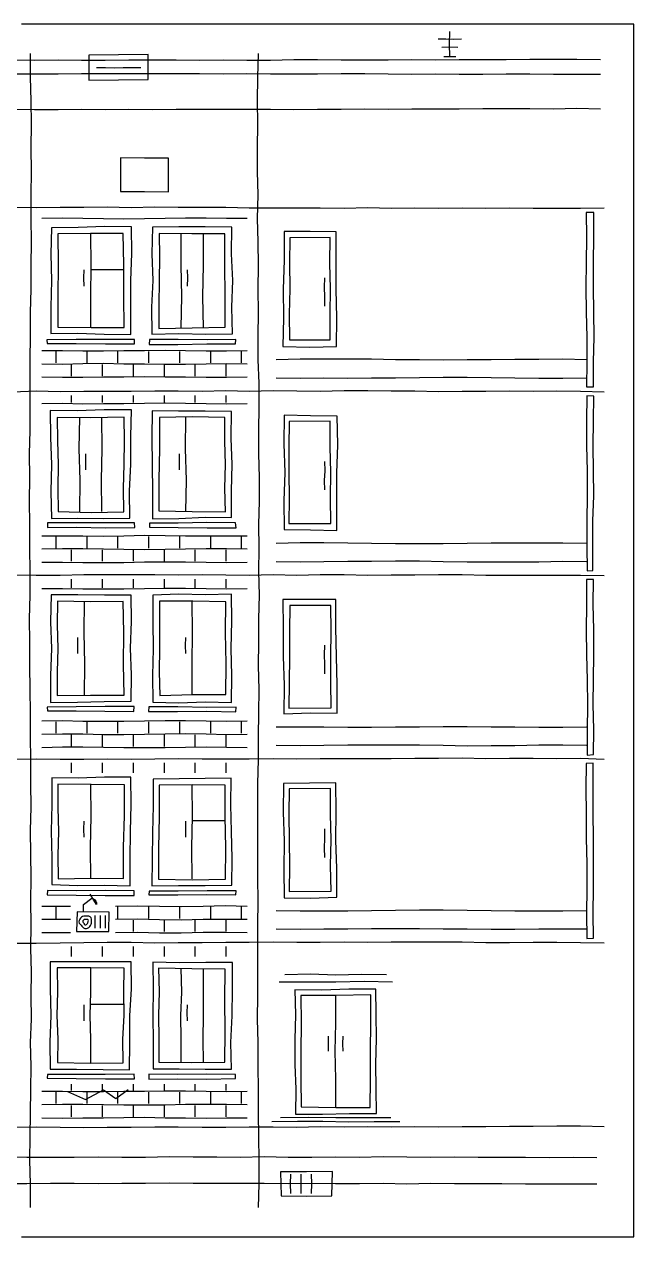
# Model space of a CAD drawing. Header units: millimetres. Extents: x 0 to 655, y 0 to 345.
# Drawn here: x 237.2 to 320, y 180 to 345 of the extents above; entities that cross this region are included whole.
import ezdxf

# ---------------------------------------------------------------- set-up
doc = ezdxf.new("R2010")
doc.units = ezdxf.units.MM
for name, color, linetype, true_color in [('01_KARKAS', 1, 'Continuous', 0xd62728), ('02_PROYOMY', 5, 'Continuous', 0x1f5fd6), ('03_BALKONY', 3, 'Continuous', 0x2ca02c), ('04_KLADKA', 32, 'Continuous', 0x8c5a2b), ('05_KONDICIONERY', 6, 'Continuous', 0xc512c5), ('07_TSEKOL', 30, 'Continuous', 0xe68a00), ('08_KRYSHA', 8, 'Continuous', 0x444444)]:
    doc.layers.add(name, color=color, linetype=linetype, true_color=true_color)

msp = doc.modelspace()

# ---------------------------------------------------------------- linework, layer by layer
at = {"layer": '01_KARKAS'}
for points in [[(320, 345), (316.8, 345), (313.6, 345), (310.4, 345), (307.2, 345), (304, 345), (300.8, 345), (297.6, 345), (294.4, 345), (291.2, 345), (288, 345), (284.8, 345), (281.6, 345), (278.4, 345), (275.2, 345), (272, 345), (268.8, 345), (265.6, 345), (262.4, 345), (259.2, 345), (256, 345), (252.8, 345), (249.6, 345), (246.4, 345), (243.2, 345), (240, 345), (236.8, 345)], [(320, 180), (320, 183.24), (320, 186.47), (320, 189.71), (320, 192.94), (320, 196.18), (320, 199.41), (320, 202.65), (320, 205.88), (320, 209.12), (320, 212.35), (320, 215.59), (320, 218.82), (320, 222.06), (320, 225.29), (320, 228.53), (320, 231.76), (320, 235), (320, 238.24), (320, 241.47), (320, 244.71), (320, 247.94), (320, 251.18), (320, 254.41), (320, 257.65), (320, 260.88), (320, 264.12), (320, 267.35), (320, 270.59), (320, 273.82), (320, 277.06), (320, 280.29), (320, 283.53), (320, 286.76), (320, 290), (320, 293.24), (320, 296.47), (320, 299.71), (320, 302.94), (320, 306.18), (320, 309.41), (320, 312.65), (320, 315.88), (320, 319.12), (320, 322.35), (320, 325.59), (320, 328.82), (320, 332.06), (320, 335.29), (320, 338.53), (320, 341.76), (320, 345)], [(238, 184), (238.01, 187.2), (237.93, 190.41), (237.95, 193.61), (238.03, 196.82), (238.04, 200.02), (238.1, 203.22), (238.02, 206.43), (238.13, 209.63), (238.1, 212.84), (238.15, 216.04), (238.06, 219.24), (238.08, 222.45), (238.07, 225.65), (238.08, 228.86), (238.06, 232.06), (238.02, 235.27), (238.1, 238.47), (238.06, 241.67), (238.05, 244.88), (237.99, 248.08), (238.02, 251.29), (237.94, 254.49), (237.92, 257.69), (237.9, 260.9), (237.87, 264.1), (237.95, 267.31), (237.95, 270.51), (237.9, 273.71), (237.9, 276.92), (237.88, 280.12), (237.93, 283.33), (237.88, 286.53), (237.94, 289.73), (237.96, 292.94), (237.96, 296.14), (237.96, 299.35), (237.99, 302.55), (238, 305.76), (238.09, 308.96), (238.12, 312.16), (238.14, 315.37), (238.08, 318.57), (238.08, 321.78), (238.14, 324.98), (238.09, 328.18), (238.13, 331.39), (238.08, 334.59), (238.02, 337.8), (238, 341)], [(269, 184), (269.08, 187.2), (269.09, 190.41), (269.05, 193.61), (269, 196.82), (269, 200.02), (268.97, 203.22), (268.94, 206.43), (268.88, 209.63), (268.93, 212.84), (268.92, 216.04), (268.92, 219.24), (268.89, 222.45), (268.94, 225.65), (268.9, 228.86), (268.91, 232.06), (268.89, 235.27), (268.93, 238.47), (268.91, 241.67), (268.99, 244.88), (268.99, 248.08), (269.03, 251.29), (269.09, 254.49), (269.02, 257.69), (269.04, 260.9), (269.03, 264.1), (269.14, 267.31), (269.06, 270.51), (269.07, 273.71), (269.06, 276.92), (269.14, 280.12), (269.12, 283.33), (269.06, 286.53), (269.05, 289.73), (269.1, 292.94), (269.09, 296.14), (268.96, 299.35), (268.97, 302.55), (268.99, 305.76), (268.96, 308.96), (268.98, 312.16), (268.95, 315.37), (268.86, 318.57), (268.95, 321.78), (268.85, 324.98), (268.87, 328.18), (268.91, 331.39), (268.87, 334.59), (268.91, 337.8), (269, 341)], [(235.59, 320.11), (238.8, 320.07), (242.02, 320.09), (245.24, 320.1), (248.45, 320.14), (251.67, 320.06), (254.89, 320.14), (258.1, 320.13), (261.32, 320.1), (264.54, 320.1), (267.75, 320.02), (270.97, 320.03), (274.19, 320), (277.4, 320.04), (280.62, 319.99), (283.84, 320.07), (287.05, 319.98), (290.27, 320.04), (293.48, 319.97), (296.7, 320), (299.92, 319.98), (303.13, 320.01), (306.35, 319.95), (309.57, 319.95), (312.78, 319.98), (316, 320)], [(235.59, 295), (238.8, 295.1), (242.02, 295.03), (245.24, 295.07), (248.45, 295.06), (251.67, 295.09), (254.89, 295.13), (258.1, 295.1), (261.32, 295.08), (264.54, 295.15), (267.75, 295.07), (270.97, 295.15), (274.19, 295.12), (277.4, 295.08), (280.62, 295.16), (283.84, 295.14), (287.05, 295.1), (290.27, 295.13), (293.48, 295.04), (296.7, 295.06), (299.92, 295.07), (303.13, 295.12), (306.35, 295.05), (309.57, 295.11), (312.78, 295.05), (316, 295)], [(235.59, 270.08), (238.8, 270.01), (242.02, 270.01), (245.24, 270.11), (248.45, 270.13), (251.67, 270.11), (254.89, 270.1), (258.1, 270.08), (261.32, 270.14), (264.54, 270.08), (267.75, 270.05), (270.97, 270.14), (274.19, 270.05), (277.4, 270.13), (280.62, 270.12), (283.84, 270.05), (287.05, 270.09), (290.27, 270.06), (293.48, 270.12), (296.7, 270.11), (299.92, 270.05), (303.13, 270.02), (306.35, 270.04), (309.57, 270.04), (312.78, 270.05), (316, 270)], [(235.59, 244.98), (238.8, 245.02), (242.02, 244.99), (245.24, 245.01), (248.45, 245.04), (251.67, 245.01), (254.89, 245.05), (258.1, 245.09), (261.32, 245.02), (264.54, 245.04), (267.75, 245.03), (270.97, 245.08), (274.19, 245.05), (277.4, 245.1), (280.62, 245.06), (283.84, 245.1), (287.05, 245.08), (290.27, 245.13), (293.48, 245.14), (296.7, 245.15), (299.92, 245.1), (303.13, 245.14), (306.35, 245.13), (309.57, 245.07), (312.78, 245.14), (316, 245)], [(235.59, 219.95), (238.8, 219.95), (242.02, 220), (245.24, 220.04), (248.45, 220.07), (251.67, 220.08), (254.89, 219.99), (258.1, 220.02), (261.32, 220.02), (264.54, 220.08), (267.75, 220.07), (270.97, 220.13), (274.19, 220.1), (277.4, 220.11), (280.62, 220.12), (283.84, 220.07), (287.05, 220.15), (290.27, 220.14), (293.48, 220.14), (296.7, 220.13), (299.92, 220.06), (303.13, 220.05), (306.35, 220.08), (309.57, 220.11), (312.78, 220.05), (316, 220)], [(235.59, 194.89), (238.8, 194.95), (242.02, 194.92), (245.24, 194.88), (248.45, 194.93), (251.67, 194.92), (254.89, 194.97), (258.1, 194.95), (261.32, 194.91), (264.54, 194.9), (267.75, 194.94), (270.97, 194.94), (274.19, 194.93), (277.4, 195), (280.62, 194.96), (283.84, 194.99), (287.05, 194.98), (290.27, 195.02), (293.48, 194.98), (296.7, 195.01), (299.92, 195.01), (303.13, 195.05), (306.35, 195.06), (309.57, 195.1), (312.78, 195.09), (316, 195)], [(236.8, 180), (240, 180), (243.2, 180), (246.4, 180), (249.6, 180), (252.8, 180), (256, 180), (259.2, 180), (262.4, 180), (265.6, 180), (268.8, 180), (272, 180), (275.2, 180), (278.4, 180), (281.6, 180), (284.8, 180), (288, 180), (291.2, 180), (294.4, 180), (297.6, 180), (300.8, 180), (304, 180), (307.2, 180), (310.4, 180), (313.6, 180), (316.8, 180), (320, 180)]]:
    msp.add_lwpolyline(points, dxfattribs=at)
at = {"layer": '02_PROYOMY'}
for points in [[(240.86, 317.29), (240.79, 313.7), (240.88, 310.11), (240.75, 306.52), (240.75, 302.93)], [(251.72, 317.45), (248.1, 317.47), (244.48, 317.35), (240.86, 317.29)], [(251.63, 302.8), (251.65, 306.46), (251.63, 310.13), (251.8, 313.79), (251.72, 317.45)], [(254.57, 317.39), (254.51, 313.75), (254.65, 310.12), (254.45, 306.48), (254.52, 302.84)], [(265.37, 317.39), (261.77, 317.41), (258.17, 317.42), (254.57, 317.39)], [(265.47, 302.89), (265.39, 306.51), (265.49, 310.14), (265.35, 313.77), (265.37, 317.39)], [(250.61, 316.52), (246.16, 316.53), (241.72, 316.49)], [(241.72, 316.49), (241.78, 312.25), (241.72, 308.01), (241.73, 303.78)], [(246.2, 303.7), (246.19, 307.97), (246.24, 312.23), (246.2, 316.5)], [(250.75, 303.74), (250.68, 308), (250.68, 312.26), (250.61, 316.52)], [(255.5, 316.53), (255.52, 313.3), (255.49, 310.07), (255.44, 306.84), (255.45, 303.61)], [(264.41, 316.5), (259.95, 316.49), (255.5, 316.53)], [(258.5, 303.7), (258.56, 307.97), (258.49, 312.23), (258.5, 316.5)], [(261.5, 303.7), (261.44, 307.97), (261.54, 312.23), (261.5, 316.5)], [(264.48, 303.77), (264.49, 308.01), (264.41, 312.25), (264.41, 316.5)], [(245.3, 309.37), (245.26, 310.47), (245.3, 311.56)], [(246.2, 311.64), (250.7, 311.64)], [(259.35, 309.37), (259.38, 310.47), (259.35, 311.56)], [(241.73, 303.78), (246.24, 303.75), (250.75, 303.74)], [(255.45, 303.61), (259.97, 303.71), (264.48, 303.77)], [(252.16, 302.12), (248.19, 302.1), (244.22, 302.08), (240.25, 302.05)], [(240.25, 302.05), (240.26, 301.54)], [(240.75, 302.93), (244.38, 302.96), (248, 302.81), (251.63, 302.8)], [(252.15, 301.51), (252.16, 302.12)], [(254.17, 302.09), (254.14, 301.43)], [(265.91, 302.09), (262, 302.05), (258.08, 302.12), (254.17, 302.09)], [(254.52, 302.84), (258.17, 302.93), (261.82, 302.84), (265.47, 302.89)], [(265.88, 301.5), (265.91, 302.09)], [(240.26, 301.54), (244.22, 301.55), (248.18, 301.51), (252.15, 301.51)], [(254.14, 301.43), (258.05, 301.43), (261.97, 301.52), (265.88, 301.5)], [(251.72, 292.52), (248.04, 292.55), (244.37, 292.39), (240.7, 292.43)], [(240.7, 292.43), (240.72, 288.76), (240.84, 285.09), (240.75, 281.41), (240.85, 277.74)], [(251.53, 277.77), (251.48, 281.46), (251.63, 285.15), (251.65, 288.84), (251.72, 292.52)], [(254.54, 292.41), (254.49, 288.73), (254.56, 285.06), (254.6, 281.38), (254.58, 277.7)], [(265.33, 292.29), (261.73, 292.35), (258.13, 292.37), (254.54, 292.41)], [(265.35, 277.88), (265.32, 281.49), (265.41, 285.09), (265.27, 288.69), (265.33, 292.29)], [(250.75, 291.54), (246.19, 291.46), (241.63, 291.49)], [(241.63, 291.49), (241.67, 288.29), (241.75, 285.08), (241.71, 281.88), (241.79, 278.68)], [(244.7, 278.7), (244.76, 282.97), (244.62, 287.23), (244.7, 291.5)], [(247.7, 278.7), (247.64, 282.97), (247.73, 287.23), (247.7, 291.5)], [(250.7, 278.64), (250.64, 281.86), (250.74, 285.09), (250.78, 288.31), (250.75, 291.54)], [(255.54, 291.48), (255.53, 287.25), (255.43, 283.01), (255.43, 278.78)], [(264.4, 291.5), (259.97, 291.56), (255.54, 291.48)], [(259.14, 278.7), (259.19, 282.97), (259.07, 287.23), (259.14, 291.5)], [(264.51, 278.64), (264.42, 281.86), (264.51, 285.07), (264.44, 288.28), (264.4, 291.5)], [(245.55, 284.37), (245.55, 285.47), (245.55, 286.56)], [(258.24, 284.37), (258.25, 285.47), (258.24, 286.56)], [(240.85, 277.74), (244.41, 277.8), (247.97, 277.74), (251.53, 277.77)], [(241.79, 278.68), (246.24, 278.58), (250.7, 278.64)], [(265.88, 277.17), (261.98, 277.2), (258.07, 277.1), (254.16, 277.12)], [(254.58, 277.7), (258.17, 277.72), (261.76, 277.91), (265.35, 277.88)], [(255.43, 278.78), (259.97, 278.71), (264.51, 278.64)], [(240.32, 277.16), (240.31, 276.5)], [(240.31, 276.5), (244.26, 276.54), (248.21, 276.48), (252.17, 276.52)], [(252.13, 277.14), (248.19, 277.14), (244.25, 277.15), (240.32, 277.16)], [(252.17, 276.52), (252.13, 277.14)], [(254.16, 277.12), (254.16, 276.56)], [(254.16, 276.56), (258.09, 276.53), (262.02, 276.49), (265.95, 276.46)], [(265.95, 276.46), (265.88, 277.17)], [(240.83, 267.36), (240.73, 263.7), (240.88, 260.04), (240.71, 256.38), (240.74, 252.72)], [(251.69, 267.32), (248.07, 267.33), (244.45, 267.34), (240.83, 267.36)], [(251.7, 252.87), (251.72, 256.48), (251.61, 260.09), (251.74, 263.71), (251.69, 267.32)], [(254.64, 267.32), (254.62, 263.67), (254.68, 260.02), (254.57, 256.38), (254.62, 252.73)], [(265.32, 267.45), (261.76, 267.36), (258.19, 267.45), (254.64, 267.32)], [(265.35, 252.69), (265.38, 256.38), (265.27, 260.07), (265.37, 263.76), (265.32, 267.45)], [(241.68, 266.48), (241.63, 263.28), (241.72, 260.07), (241.61, 256.87), (241.62, 253.67)], [(250.61, 266.43), (246.14, 266.42), (241.68, 266.48)], [(245.34, 253.7), (245.37, 257.97), (245.29, 262.23), (245.34, 266.5)], [(250.73, 253.69), (250.63, 257.94), (250.69, 262.19), (250.61, 266.43)], [(255.52, 266.49), (255.53, 263.28), (255.56, 260.08), (255.49, 256.87), (255.57, 253.66)], [(264.57, 266.42), (260.05, 266.48), (255.52, 266.49)], [(260, 253.7), (259.97, 257.97), (260.01, 262.23), (260, 266.5)], [(264.58, 253.77), (264.6, 257.99), (264.51, 262.2), (264.57, 266.42)], [(244.44, 259.37), (244.45, 260.47), (244.44, 261.56)], [(259.1, 259.37), (259.08, 260.47), (259.1, 261.56)], [(240.74, 252.72), (244.39, 252.74), (248.04, 252.85), (251.7, 252.87)], [(241.62, 253.67), (246.18, 253.7), (250.73, 253.69)], [(254.62, 252.73), (258.19, 252.67), (261.77, 252.81), (265.35, 252.69)], [(255.57, 253.66), (260.07, 253.78), (264.58, 253.77)], [(252.08, 252.17), (248.14, 252.16), (244.21, 252.09), (240.27, 252.06)], [(240.27, 252.06), (240.32, 251.56)], [(240.32, 251.56), (244.23, 251.55), (248.13, 251.51), (252.04, 251.5)], [(252.04, 251.5), (252.08, 252.17)], [(254.09, 252.12), (254.04, 251.5)], [(254.04, 251.5), (258, 251.46), (261.96, 251.51), (265.93, 251.44)], [(265.95, 252.05), (261.99, 252.04), (258.04, 252.13), (254.09, 252.12)], [(265.93, 251.44), (265.95, 252.05)], [(240.89, 242.45), (240.92, 238.82), (240.82, 235.19), (240.91, 231.56), (240.9, 227.93)], [(251.66, 242.52), (248.07, 242.52), (244.48, 242.41), (240.89, 242.45)], [(241.74, 241.58), (241.72, 238.37), (241.81, 235.15), (241.72, 231.94), (241.77, 228.72)], [(250.78, 241.51), (246.26, 241.55), (241.74, 241.58)], [(246.2, 228.7), (246.18, 232.97), (246.24, 237.23), (246.2, 241.5)], [(250.65, 228.75), (250.66, 233), (250.78, 237.26), (250.78, 241.51)], [(251.56, 227.75), (251.55, 231.44), (251.6, 235.14), (251.7, 238.83), (251.66, 242.52)], [(254.69, 242.29), (254.68, 238.65), (254.57, 235.02), (254.53, 231.39), (254.52, 227.75)], [(265.29, 242.4), (261.76, 242.38), (258.23, 242.32), (254.69, 242.29)], [(255.49, 241.44), (255.48, 237.18), (255.42, 232.92), (255.41, 228.65)], [(264.49, 241.45), (259.99, 241.48), (255.49, 241.44)], [(260, 228.7), (259.95, 232.97), (260.03, 237.23), (260, 241.5)], [(264.51, 228.67), (264.57, 232.93), (264.46, 237.19), (264.49, 241.45)], [(265.36, 227.85), (265.42, 231.49), (265.33, 235.13), (265.24, 238.76), (265.29, 242.4)], [(245.3, 234.37), (245.27, 235.47), (245.3, 236.56)], [(259.1, 234.37), (259.1, 235.47), (259.1, 236.56)], [(260, 236.64), (264.5, 236.64)], [(240.9, 227.93), (244.45, 227.79), (248.01, 227.84), (251.56, 227.75)], [(241.77, 228.72), (246.21, 228.8), (250.65, 228.75)], [(254.52, 227.75), (258.14, 227.79), (261.75, 227.79), (265.36, 227.85)], [(255.41, 228.65), (259.96, 228.59), (264.51, 228.67)], [(240.31, 227.13), (240.26, 226.51)], [(240.26, 226.51), (244.2, 226.49), (248.14, 226.46), (252.08, 226.45)], [(252.11, 227.06), (248.18, 227.11), (244.24, 227.07), (240.31, 227.13)], [(252.08, 226.45), (252.11, 227.06)], [(254.12, 227.04), (254.09, 226.53)], [(254.09, 226.53), (258.03, 226.51), (261.97, 226.59), (265.91, 226.55)], [(265.97, 227.06), (262.02, 227.07), (258.07, 227.02), (254.12, 227.04)], [(265.91, 226.55), (265.97, 227.06)], [(240.69, 217.41), (240.67, 213.76), (240.76, 210.11), (240.63, 206.46), (240.68, 202.81)], [(251.69, 217.41), (248.02, 217.42), (244.36, 217.39), (240.69, 217.41)], [(241.63, 216.58), (241.68, 213.35), (241.59, 210.13), (241.71, 206.91), (241.7, 203.69)], [(250.75, 216.57), (246.19, 216.61), (241.63, 216.58)], [(246.2, 203.7), (246.21, 206.9), (246.13, 210.1), (246.23, 213.3), (246.2, 216.5)], [(250.6, 203.66), (250.58, 206.89), (250.74, 210.12), (250.69, 213.35), (250.75, 216.57)], [(251.47, 202.72), (251.52, 206.39), (251.52, 210.06), (251.73, 213.73), (251.69, 217.41)], [(254.63, 217.38), (254.68, 213.75), (254.62, 210.12), (254.69, 206.49), (254.67, 202.86)], [(265.46, 217.3), (261.85, 217.34), (258.24, 217.29), (254.63, 217.38)], [(264.49, 216.41), (259.94, 216.48), (255.4, 216.55)], [(255.4, 216.55), (255.48, 213.35), (255.42, 210.15), (255.45, 206.95), (255.46, 203.74)], [(258.5, 203.7), (258.5, 206.9), (258.43, 210.1), (258.59, 213.3), (258.5, 216.5)], [(261.5, 203.7), (261.46, 206.9), (261.52, 210.1), (261.51, 213.3), (261.5, 216.5)], [(264.41, 203.76), (264.47, 207.98), (264.43, 212.19), (264.49, 216.41)], [(265.32, 202.81), (265.26, 206.43), (265.44, 210.05), (265.48, 213.67), (265.46, 217.3)], [(271.8, 214.7), (275.65, 214.7), (279.5, 214.68), (283.35, 214.78), (287.2, 214.7)], [(272.6, 215.7), (276.05, 215.77), (279.5, 215.64), (282.95, 215.72), (286.4, 215.7)], [(273.93, 213.6), (274.02, 210.22), (273.92, 206.83), (273.94, 203.45), (274.08, 200.07), (274.04, 196.68)], [(284.93, 213.69), (281.26, 213.67), (277.59, 213.56), (273.93, 213.6)], [(284.26, 212.94), (279.5, 212.83), (274.74, 212.83)], [(279.5, 197.6), (279.53, 201.43), (279.42, 205.25), (279.52, 209.07), (279.5, 212.9)], [(284.19, 197.59), (284.22, 201.43), (284.22, 205.27), (284.28, 209.1), (284.26, 212.94)], [(285.04, 196.75), (284.99, 200.14), (284.93, 203.53), (285.04, 206.92), (284.97, 210.3), (284.93, 213.69)], [(245.3, 209.37), (245.29, 210.47), (245.3, 211.56)], [(246.2, 211.64), (250.7, 211.64)], [(259.35, 209.37), (259.32, 210.47), (259.35, 211.56)], [(274.74, 212.83), (274.8, 209.04), (274.74, 205.25), (274.74, 201.46), (274.79, 197.67)], [(278.5, 205.25), (278.53, 206.26), (278.5, 207.28)], [(280.5, 205.25), (280.48, 206.26), (280.5, 207.28)], [(241.7, 203.69), (246.15, 203.64), (250.6, 203.66)], [(255.46, 203.74), (259.94, 203.71), (264.41, 203.76)], [(240.3, 202.1), (240.27, 201.57)], [(240.27, 201.57), (244.23, 201.55), (248.19, 201.51), (252.15, 201.48)], [(252.1, 202.11), (248.17, 202.1), (244.23, 202.09), (240.3, 202.1)], [(240.68, 202.81), (244.28, 202.8), (247.87, 202.74), (251.47, 202.72)], [(252.15, 201.48), (252.1, 202.11)], [(254.09, 202.12), (254.07, 201.43)], [(254.07, 201.43), (258, 201.48), (261.93, 201.46), (265.85, 201.53)], [(265.88, 202.1), (261.95, 202.14), (258.02, 202.1), (254.09, 202.12)], [(254.67, 202.86), (258.22, 202.86), (261.77, 202.82), (265.32, 202.81)], [(265.85, 201.53), (265.88, 202.1)], [(274.04, 196.68), (277.71, 196.7), (281.37, 196.75), (285.04, 196.75)], [(274.79, 197.67), (279.49, 197.61), (284.19, 197.59)], [(270.8, 195.7), (274.28, 195.74), (277.76, 195.73), (281.24, 195.65), (284.72, 195.7), (288.2, 195.7)], [(272, 196.25), (275.75, 196.28), (279.5, 196.23), (283.25, 196.25), (287, 196.25)]]:
    msp.add_lwpolyline(points, dxfattribs=at)
at = {"layer": '03_BALKONY'}
for points in [[(313.55, 319.37), (313.57, 315.98), (313.55, 312.59), (313.49, 309.2), (313.54, 305.81), (313.62, 302.42), (313.62, 299.03), (313.58, 295.64)], [(314.56, 319.4), (313.55, 319.37)], [(314.55, 295.65), (314.55, 299.05), (314.61, 302.44), (314.57, 305.83), (314.54, 309.23), (314.52, 312.62), (314.58, 316.01), (314.56, 319.4)], [(279.54, 316.74), (276.01, 316.8), (272.48, 316.78)], [(272.48, 316.78), (272.47, 312.88), (272.33, 308.97), (272.39, 305.07), (272.32, 301.16)], [(273.26, 315.94), (273.22, 312.47), (273.25, 309), (273.18, 305.53), (273.19, 302.06)], [(278.76, 315.98), (273.26, 315.94)], [(278.74, 302.04), (278.75, 305.53), (278.79, 309.01), (278.69, 312.49), (278.76, 315.98)], [(279.61, 301.13), (279.65, 305.04), (279.56, 308.94), (279.54, 312.84), (279.54, 316.74)], [(278, 306.62), (278.01, 307.92), (277.95, 309.21), (278, 310.5)], [(273.19, 302.06), (278.74, 302.04)], [(272.32, 301.16), (275.96, 301.07), (279.61, 301.13)], [(271.4, 299.4), (274.65, 299.45), (277.89, 299.45), (281.14, 299.45), (284.38, 299.46), (287.63, 299.39), (290.88, 299.38), (294.12, 299.33), (297.37, 299.36), (300.62, 299.4), (303.86, 299.42), (307.11, 299.44), (310.35, 299.46), (313.6, 299.4)], [(271.4, 296.9), (274.65, 296.86), (277.89, 296.88), (281.14, 296.86), (284.38, 296.87), (287.63, 296.89), (290.88, 296.95), (294.12, 296.97), (297.37, 296.97), (300.62, 296.92), (303.86, 296.9), (307.11, 296.84), (310.35, 296.85), (313.6, 296.9)], [(313.58, 295.64), (314.55, 295.65)], [(313.61, 294.45), (313.59, 291.05), (313.59, 287.65), (313.67, 284.24), (313.67, 280.84), (313.64, 277.44), (313.61, 274.04), (313.65, 270.64)], [(314.57, 294.4), (313.61, 294.45)], [(314.44, 270.66), (314.43, 274.05), (314.45, 277.44), (314.56, 280.83), (314.53, 284.22), (314.51, 287.62), (314.53, 291.01), (314.57, 294.4)], [(272.48, 291.79), (272.46, 287.9), (272.56, 284.01), (272.42, 280.13), (272.5, 276.24)], [(279.68, 291.65), (276.08, 291.7), (272.48, 291.79)], [(273.15, 290.95), (273.11, 287.47), (273.13, 284), (273.17, 280.52), (273.12, 277.04)], [(278.74, 290.97), (273.15, 290.95)], [(278.83, 277.07), (278.77, 280.55), (278.81, 284.02), (278.73, 287.5), (278.74, 290.97)], [(279.66, 276.13), (279.64, 280.01), (279.66, 283.89), (279.76, 287.77), (279.68, 291.65)], [(278, 281.62), (277.95, 282.92), (278.04, 284.21), (278, 285.5)], [(272.5, 276.24), (276.08, 276.2), (279.66, 276.13)], [(273.12, 277.04), (278.83, 277.07)], [(271.4, 274.4), (274.65, 274.46), (277.89, 274.46), (281.14, 274.41), (284.38, 274.38), (287.63, 274.36), (290.88, 274.35), (294.12, 274.35), (297.37, 274.4), (300.62, 274.41), (303.86, 274.45), (307.11, 274.45), (310.35, 274.41), (313.6, 274.4)], [(271.4, 271.9), (274.65, 271.84), (277.89, 271.87), (281.14, 271.93), (284.38, 271.92), (287.63, 271.96), (290.88, 271.97), (294.12, 271.9), (297.37, 271.85), (300.62, 271.84), (303.86, 271.85), (307.11, 271.86), (310.35, 271.92), (313.6, 271.9)], [(313.65, 270.64), (314.44, 270.66)], [(313.58, 269.42), (313.57, 266.01), (313.54, 262.59), (313.6, 259.18), (313.66, 255.77), (313.7, 252.36), (313.65, 248.95), (313.68, 245.54)], [(314.55, 269.42), (313.58, 269.42)], [(314.55, 245.64), (314.56, 249.04), (314.48, 252.44), (314.55, 255.83), (314.57, 259.23), (314.58, 262.62), (314.51, 266.02), (314.55, 269.42)], [(279.52, 266.72), (275.91, 266.73), (272.3, 266.72)], [(272.3, 266.72), (272.35, 262.83), (272.34, 258.94), (272.47, 255.06), (272.46, 251.17)], [(273.27, 265.9), (273.21, 262.41), (273.22, 258.92), (273.18, 255.43), (273.14, 251.94)], [(278.83, 265.9), (273.27, 265.9)], [(278.87, 251.96), (278.81, 255.45), (278.83, 258.93), (278.86, 262.42), (278.83, 265.9)], [(279.69, 251.24), (279.67, 255.11), (279.59, 258.98), (279.52, 262.85), (279.52, 266.72)], [(278, 256.62), (278.02, 257.92), (277.95, 259.21), (278, 260.5)], [(272.46, 251.17), (276.07, 251.28), (279.69, 251.24)], [(273.14, 251.94), (278.87, 251.96)], [(271.4, 249.4), (274.65, 249.4), (277.89, 249.4), (281.14, 249.35), (284.38, 249.33), (287.63, 249.39), (290.88, 249.38), (294.12, 249.44), (297.37, 249.44), (300.62, 249.41), (303.86, 249.4), (307.11, 249.36), (310.35, 249.35), (313.6, 249.4)], [(271.4, 246.9), (274.65, 246.83), (277.89, 246.89), (281.14, 246.93), (284.38, 246.94), (287.63, 246.94), (290.88, 246.93), (294.12, 246.9), (297.37, 246.82), (300.62, 246.86), (303.86, 246.87), (307.11, 246.92), (310.35, 246.92), (313.6, 246.9)], [(313.52, 244.41), (313.51, 241.01), (313.53, 237.6), (313.55, 234.2), (313.63, 230.8), (313.61, 227.39), (313.59, 223.99), (313.63, 220.58)], [(314.51, 244.46), (313.52, 244.41)], [(313.68, 245.54), (314.55, 245.64)], [(314.55, 220.65), (314.48, 224.05), (314.53, 227.45), (314.55, 230.86), (314.55, 234.26), (314.48, 237.66), (314.48, 241.06), (314.51, 244.46)], [(272.38, 241.67), (272.37, 237.78), (272.48, 233.89), (272.46, 229.99), (272.49, 226.1)], [(279.51, 241.76), (275.95, 241.73), (272.38, 241.67)], [(273.17, 240.97), (273.12, 237.48), (273.18, 233.98), (273.19, 230.48), (273.15, 226.98)], [(278.78, 240.98), (273.17, 240.97)], [(278.86, 227.04), (278.79, 230.52), (278.86, 234.01), (278.79, 237.49), (278.78, 240.98)], [(279.65, 226.21), (279.64, 230.1), (279.51, 233.99), (279.57, 237.88), (279.51, 241.76)], [(278, 231.62), (277.97, 232.92), (278, 234.21), (278, 235.5)], [(272.49, 226.1), (276.07, 226.07), (279.65, 226.21)], [(273.15, 226.98), (278.86, 227.04)], [(271.4, 224.4), (274.65, 224.34), (277.89, 224.34), (281.14, 224.37), (284.38, 224.39), (287.63, 224.43), (290.88, 224.48), (294.12, 224.47), (297.37, 224.43), (300.62, 224.4), (303.86, 224.33), (307.11, 224.33), (310.35, 224.37), (313.6, 224.4)], [(271.4, 221.9), (274.65, 221.86), (277.89, 221.88), (281.14, 221.92), (284.38, 221.96), (287.63, 221.93), (290.88, 221.97), (294.12, 221.9), (297.37, 221.89), (300.62, 221.85), (303.86, 221.85), (307.11, 221.88), (310.35, 221.91), (313.6, 221.9)], [(313.63, 220.58), (314.55, 220.65)]]:
    msp.add_lwpolyline(points, dxfattribs=at)
at = {"layer": '04_KLADKA'}
for points in [[(239.55, 318.6), (242.34, 318.67), (245.13, 318.59), (247.92, 318.55), (250.71, 318.54), (253.5, 318.58), (256.29, 318.6), (259.08, 318.64), (261.87, 318.66), (264.66, 318.6), (267.45, 318.6)], [(239.55, 300.6), (242.34, 300.6), (245.13, 300.54), (247.92, 300.56), (250.71, 300.59), (253.5, 300.62), (256.29, 300.64), (259.08, 300.6), (261.87, 300.56), (264.66, 300.54), (267.45, 300.6)], [(241.5, 298.92), (241.5, 300.48)], [(245.7, 298.92), (245.7, 300.48)], [(249.9, 298.92), (249.9, 300.48)], [(254.1, 298.92), (254.1, 300.48)], [(258.3, 298.92), (258.3, 300.48)], [(262.5, 298.92), (262.5, 300.48)], [(266.7, 298.92), (266.7, 300.48)], [(239.55, 298.8), (242.34, 298.76), (245.13, 298.84), (247.92, 298.86), (250.71, 298.81), (253.5, 298.8), (256.29, 298.76), (259.08, 298.75), (261.87, 298.79), (264.66, 298.85), (267.45, 298.8)], [(243.6, 297.12), (243.6, 298.68)], [(247.8, 297.12), (247.8, 298.68)], [(252, 297.12), (252, 298.68)], [(256.2, 297.12), (256.2, 298.68)], [(260.4, 297.12), (260.4, 298.68)], [(264.6, 297.12), (264.6, 298.68)], [(239.55, 297), (242.34, 296.99), (245.13, 296.96), (247.92, 297), (250.71, 297), (253.5, 297.06), (256.29, 297.02), (259.08, 297), (261.87, 296.96), (264.66, 296.97), (267.45, 297)], [(243.6, 293.52), (243.6, 294.5)], [(247.8, 293.52), (247.8, 294.5)], [(252, 293.52), (252, 294.5)], [(256.2, 293.52), (256.2, 294.5)], [(260.4, 293.52), (260.4, 294.5)], [(264.6, 293.52), (264.6, 294.5)], [(239.55, 293.4), (242.34, 293.42), (245.13, 293.35), (247.92, 293.37), (250.71, 293.39), (253.5, 293.44), (256.29, 293.46), (259.08, 293.43), (261.87, 293.41), (264.66, 293.35), (267.45, 293.4)], [(239.55, 275.4), (242.34, 275.37), (245.13, 275.36), (247.92, 275.35), (250.71, 275.39), (253.5, 275.46), (256.29, 275.43), (259.08, 275.39), (261.87, 275.38), (264.66, 275.38), (267.45, 275.4)], [(241.5, 273.72), (241.5, 275.28)], [(245.7, 273.72), (245.7, 275.28)], [(249.9, 273.72), (249.9, 275.28)], [(254.1, 273.72), (254.1, 275.28)], [(258.3, 273.72), (258.3, 275.28)], [(262.5, 273.72), (262.5, 275.28)], [(266.7, 273.72), (266.7, 275.28)], [(239.55, 273.6), (242.34, 273.66), (245.13, 273.66), (247.92, 273.61), (250.71, 273.56), (253.5, 273.54), (256.29, 273.55), (259.08, 273.63), (261.87, 273.65), (264.66, 273.66), (267.45, 273.6)], [(243.6, 271.92), (243.6, 273.48)], [(247.8, 271.92), (247.8, 273.48)], [(252, 271.92), (252, 273.48)], [(256.2, 271.92), (256.2, 273.48)], [(260.4, 271.92), (260.4, 273.48)], [(264.6, 271.92), (264.6, 273.48)], [(239.55, 271.8), (242.34, 271.8), (245.13, 271.76), (247.92, 271.77), (250.71, 271.77), (253.5, 271.84), (256.29, 271.84), (259.08, 271.84), (261.87, 271.8), (264.66, 271.74), (267.45, 271.8)], [(243.6, 268.32), (243.6, 269.5)], [(247.8, 268.32), (247.8, 269.5)], [(252, 268.32), (252, 269.5)], [(256.2, 268.32), (256.2, 269.5)], [(260.4, 268.32), (260.4, 269.5)], [(264.6, 268.32), (264.6, 269.5)], [(239.55, 268.2), (242.34, 268.2), (245.13, 268.19), (247.92, 268.16), (250.71, 268.16), (253.5, 268.23), (256.29, 268.25), (259.08, 268.25), (261.87, 268.22), (264.66, 268.17), (267.45, 268.2)], [(239.55, 250.2), (242.34, 250.24), (245.13, 250.16), (247.92, 250.14), (250.71, 250.17), (253.5, 250.2), (256.29, 250.24), (259.08, 250.23), (261.87, 250.21), (264.66, 250.16), (267.45, 250.2)], [(241.5, 248.52), (241.5, 250.08)], [(245.7, 248.52), (245.7, 250.08)], [(249.9, 248.52), (249.9, 250.08)], [(254.1, 248.52), (254.1, 250.08)], [(258.3, 248.52), (258.3, 250.08)], [(262.5, 248.52), (262.5, 250.08)], [(266.7, 248.52), (266.7, 250.08)], [(239.55, 248.4), (242.34, 248.46), (245.13, 248.43), (247.92, 248.36), (250.71, 248.34), (253.5, 248.41), (256.29, 248.45), (259.08, 248.47), (261.87, 248.42), (264.66, 248.37), (267.45, 248.4)], [(243.6, 246.72), (243.6, 248.28)], [(247.8, 246.72), (247.8, 248.28)], [(252, 246.72), (252, 248.28)], [(256.2, 246.72), (256.2, 248.28)], [(260.4, 246.72), (260.4, 248.28)], [(264.6, 246.72), (264.6, 248.28)], [(239.55, 246.6), (242.34, 246.66), (245.13, 246.65), (247.92, 246.61), (250.71, 246.56), (253.5, 246.56), (256.29, 246.58), (259.08, 246.62), (261.87, 246.66), (264.66, 246.62), (267.45, 246.6)], [(243.6, 243.15), (243.6, 244.5)], [(247.8, 243.15), (247.8, 244.5)], [(252, 243.15), (252, 244.5)], [(256.2, 243.15), (256.2, 244.5)], [(260.4, 243.15), (260.4, 244.5)], [(264.6, 243.15), (264.6, 244.5)], [(239.55, 225), (243.45, 225)], [(241.5, 223.32), (241.5, 224.88)], [(249.55, 225), (252.53, 225.03), (255.52, 224.98), (258.5, 224.94), (261.48, 225), (264.47, 225.07), (267.45, 225)], [(249.9, 223.32), (249.9, 224.88)], [(254.1, 223.32), (254.1, 224.88)], [(258.3, 223.32), (258.3, 224.88)], [(262.5, 223.32), (262.5, 224.88)], [(266.7, 223.32), (266.7, 224.88)], [(239.55, 223.2), (243.45, 223.2)], [(249.55, 223.2), (252.53, 223.25), (255.52, 223.17), (258.5, 223.14), (261.48, 223.22), (264.47, 223.24), (267.45, 223.2)], [(252, 221.52), (252, 223.08)], [(256.2, 221.52), (256.2, 223.08)], [(260.4, 221.52), (260.4, 223.08)], [(264.6, 221.52), (264.6, 223.08)], [(239.55, 221.4), (243.45, 221.4)], [(249.55, 221.4), (252.53, 221.44), (255.52, 221.35), (258.5, 221.36), (261.48, 221.43), (264.47, 221.44), (267.45, 221.4)], [(243.6, 218.15), (243.6, 219.48)], [(247.8, 218.15), (247.8, 219.48)], [(252, 218.15), (252, 219.48)], [(256.2, 218.15), (256.2, 219.48)], [(260.4, 218.15), (260.4, 219.48)], [(264.6, 218.15), (264.6, 219.48)], [(239.55, 199.8), (242.34, 199.79), (245.13, 199.77), (247.92, 199.77), (250.71, 199.79), (253.5, 199.83), (256.29, 199.85), (259.08, 199.85), (261.87, 199.79), (264.66, 199.75), (267.45, 199.8)], [(241.5, 198.12), (241.5, 199.68)], [(243.04, 199.77), (245.48, 198.7), (247.92, 200.01), (249.59, 198.8), (251.28, 200.04)], [(243.6, 199.92), (243.6, 200.75)], [(245.7, 198.12), (245.7, 199.68)], [(247.8, 199.92), (247.8, 200.75)], [(249.9, 198.12), (249.9, 199.68)], [(252, 199.92), (252, 200.75)], [(254.1, 198.12), (254.1, 199.68)], [(256.2, 199.92), (256.2, 200.75)], [(258.3, 198.12), (258.3, 199.68)], [(260.4, 199.92), (260.4, 200.75)], [(262.5, 198.12), (262.5, 199.68)], [(264.6, 199.92), (264.6, 200.75)], [(266.7, 198.12), (266.7, 199.68)], [(239.55, 198), (242.34, 198.02), (245.13, 198.02), (247.92, 198), (250.71, 197.95), (253.5, 197.96), (256.29, 197.97), (259.08, 198.03), (261.87, 198.02), (264.66, 198.04), (267.45, 198)], [(243.6, 196.32), (243.6, 197.88)], [(247.8, 196.32), (247.8, 197.88)], [(252, 196.32), (252, 197.88)], [(256.2, 196.32), (256.2, 197.88)], [(260.4, 196.32), (260.4, 197.88)], [(264.6, 196.32), (264.6, 197.88)], [(239.55, 196.2), (242.34, 196.14), (245.13, 196.17), (247.92, 196.17), (250.71, 196.24), (253.5, 196.26), (256.29, 196.2), (259.08, 196.2), (261.87, 196.15), (264.66, 196.18), (267.45, 196.2)]]:
    msp.add_lwpolyline(points, dxfattribs=at)
at = {"layer": '05_KONDICIONERY'}
for points in [[(245.2, 225.2), (246.33, 226.07)], [(247, 225.2), (246.1, 226.6)], [(246.33, 226.07), (246.55, 225.98)], [(245.2, 224.2), (245.2, 225.2)], [(246.55, 225.98), (246.74, 225.84)], [(246.74, 225.84), (246.88, 225.65)], [(246.88, 225.65), (246.97, 225.43)], [(246.97, 225.43), (247, 225.2)], [(244.36, 224.23), (244.27, 221.53)], [(248.72, 224.19), (244.36, 224.23)], [(246.8, 222), (246.8, 223.7)], [(247.5, 222), (247.5, 223.7)], [(248.2, 222), (248.2, 223.7)], [(248.67, 221.53), (248.72, 224.19)], [(244.27, 221.53), (248.67, 221.53)]]:
    msp.add_lwpolyline(points, dxfattribs=at)
for points in [[(246.29, 222.85), (246.3, 223.02), (246.3, 223.21), (246.25, 223.4), (246.13, 223.55), (245.95, 223.62), (245.76, 223.64), (245.58, 223.64), (245.42, 223.64), (245.25, 223.63), (245.08, 223.58), (244.93, 223.48), (244.81, 223.35), (244.7, 223.21), (244.61, 223.04), (244.59, 222.85), (244.64, 222.67), (244.75, 222.52), (244.88, 222.4), (244.99, 222.28), (245.1, 222.15), (245.23, 222.02), (245.4, 221.95), (245.6, 221.95), (245.77, 222.01), (245.93, 222.1), (246.07, 222.22), (246.18, 222.35), (246.25, 222.52), (246.28, 222.68), (246.29, 222.85)], [(245.83, 222.85), (245.86, 222.93), (245.88, 223.02), (245.85, 223.11), (245.78, 223.16), (245.68, 223.16), (245.6, 223.15), (245.53, 223.15), (245.47, 223.17), (245.39, 223.18), (245.32, 223.17), (245.25, 223.13), (245.19, 223.07), (245.14, 223.01), (245.11, 222.93), (245.11, 222.85), (245.15, 222.78), (245.22, 222.72), (245.27, 222.68), (245.29, 222.62), (245.32, 222.54), (245.37, 222.46), (245.46, 222.43), (245.54, 222.45), (245.61, 222.5), (245.68, 222.55), (245.73, 222.59), (245.77, 222.65), (245.8, 222.72), (245.81, 222.78), (245.83, 222.85)]]:
    msp.add_lwpolyline(points, close=True, dxfattribs=at)
at = {"layer": '07_TSEKOL'}
for points in [[(234.27, 190.86), (237.5, 190.83), (240.73, 190.82), (243.96, 190.83), (247.19, 190.89), (250.42, 190.84), (253.65, 190.84), (256.88, 190.9), (260.1, 190.89), (263.33, 190.87), (266.56, 190.85), (269.79, 190.91), (273.02, 190.85), (276.25, 190.84), (279.48, 190.89), (282.71, 190.84), (285.94, 190.9), (289.17, 190.89), (292.4, 190.84), (295.62, 190.86), (298.85, 190.81), (302.08, 190.84), (305.31, 190.81), (308.54, 190.79), (311.77, 190.83), (315, 190.8)], [(279.05, 188.86), (275.52, 188.83), (271.99, 188.85)], [(271.99, 188.85), (272.06, 185.57)], [(273.4, 185.9), (273.36, 187.2), (273.4, 188.5)], [(274.8, 185.9), (274.81, 187.2), (274.8, 188.5)], [(276.2, 185.9), (276.24, 187.2), (276.2, 188.5)], [(278.98, 185.55), (279.05, 188.86)], [(234.27, 187.23), (237.5, 187.25), (240.73, 187.29), (243.96, 187.27), (247.19, 187.26), (250.42, 187.27), (253.65, 187.31), (256.88, 187.32), (260.1, 187.31), (263.33, 187.3), (266.56, 187.27), (269.79, 187.28), (273.02, 187.24), (276.25, 187.31), (279.48, 187.24), (282.71, 187.23), (285.94, 187.27), (289.17, 187.22), (292.4, 187.27), (295.62, 187.23), (298.85, 187.26), (302.08, 187.23), (305.31, 187.19), (308.54, 187.21), (311.77, 187.22), (315, 187.2)], [(272.06, 185.57), (275.52, 185.53), (278.98, 185.55)]]:
    msp.add_lwpolyline(points, dxfattribs=at)
at = {"layer": '08_KRYSHA'}
for points in [[(295, 340.6), (294.96, 342.3), (295, 344)], [(293.4, 343), (294.47, 343.01), (295.53, 342.99), (296.6, 343)], [(293.9, 341.9), (295, 341.92), (296.1, 341.9)], [(235.35, 340.15), (238.55, 340.13), (241.76, 340.14), (244.96, 340.09), (248.17, 340.11), (251.38, 340.15), (254.58, 340.14), (257.79, 340.16), (260.99, 340.11), (264.2, 340.15), (267.41, 340.13), (270.61, 340.12), (273.82, 340.19), (277.03, 340.19), (280.23, 340.16), (283.44, 340.17), (286.64, 340.15), (289.85, 340.2), (293.06, 340.16), (296.26, 340.2), (299.47, 340.21), (302.68, 340.21), (305.88, 340.25), (309.09, 340.25), (312.29, 340.23), (315.5, 340.2)], [(253.99, 340.88), (249.96, 340.84), (245.92, 340.81)], [(245.92, 340.81), (245.95, 337.41)], [(254.02, 337.48), (253.99, 340.88)], [(294.2, 340.6), (295.8, 340.6)], [(235.35, 338.23), (238.55, 338.25), (241.76, 338.25), (244.96, 338.3), (248.17, 338.29), (251.38, 338.32), (254.58, 338.29), (257.79, 338.3), (260.99, 338.3), (264.2, 338.24), (267.41, 338.31), (270.61, 338.26), (273.82, 338.23), (277.03, 338.26), (280.23, 338.29), (283.44, 338.28), (286.64, 338.25), (289.85, 338.2), (293.06, 338.26), (296.26, 338.19), (299.47, 338.21), (302.68, 338.24), (305.88, 338.23), (309.09, 338.2), (312.29, 338.19), (315.5, 338.2)], [(247, 339.1), (248.2, 339.12), (249.4, 339.06), (250.6, 339.11), (251.8, 339.13), (253, 339.1)], [(245.95, 337.41), (249.98, 337.44), (254.02, 337.48)], [(235.35, 333.43), (238.55, 333.4), (241.76, 333.38), (244.96, 333.44), (248.17, 333.41), (251.38, 333.45), (254.58, 333.39), (257.79, 333.46), (260.99, 333.45), (264.2, 333.44), (267.41, 333.46), (270.61, 333.43), (273.82, 333.41), (277.03, 333.46), (280.23, 333.46), (283.44, 333.49), (286.64, 333.46), (289.85, 333.49), (293.06, 333.51), (296.26, 333.5), (299.47, 333.53), (302.68, 333.53), (305.88, 333.55), (309.09, 333.51), (312.29, 333.57), (315.5, 333.5)], [(256.78, 326.77), (253.5, 326.78), (250.22, 326.81)], [(250.22, 326.81), (250.23, 322.24)], [(256.76, 322.18), (256.78, 326.77)], [(250.23, 322.24), (253.5, 322.22), (256.76, 322.18)]]:
    msp.add_lwpolyline(points, dxfattribs=at)

doc.saveas('drawing.dxf')
